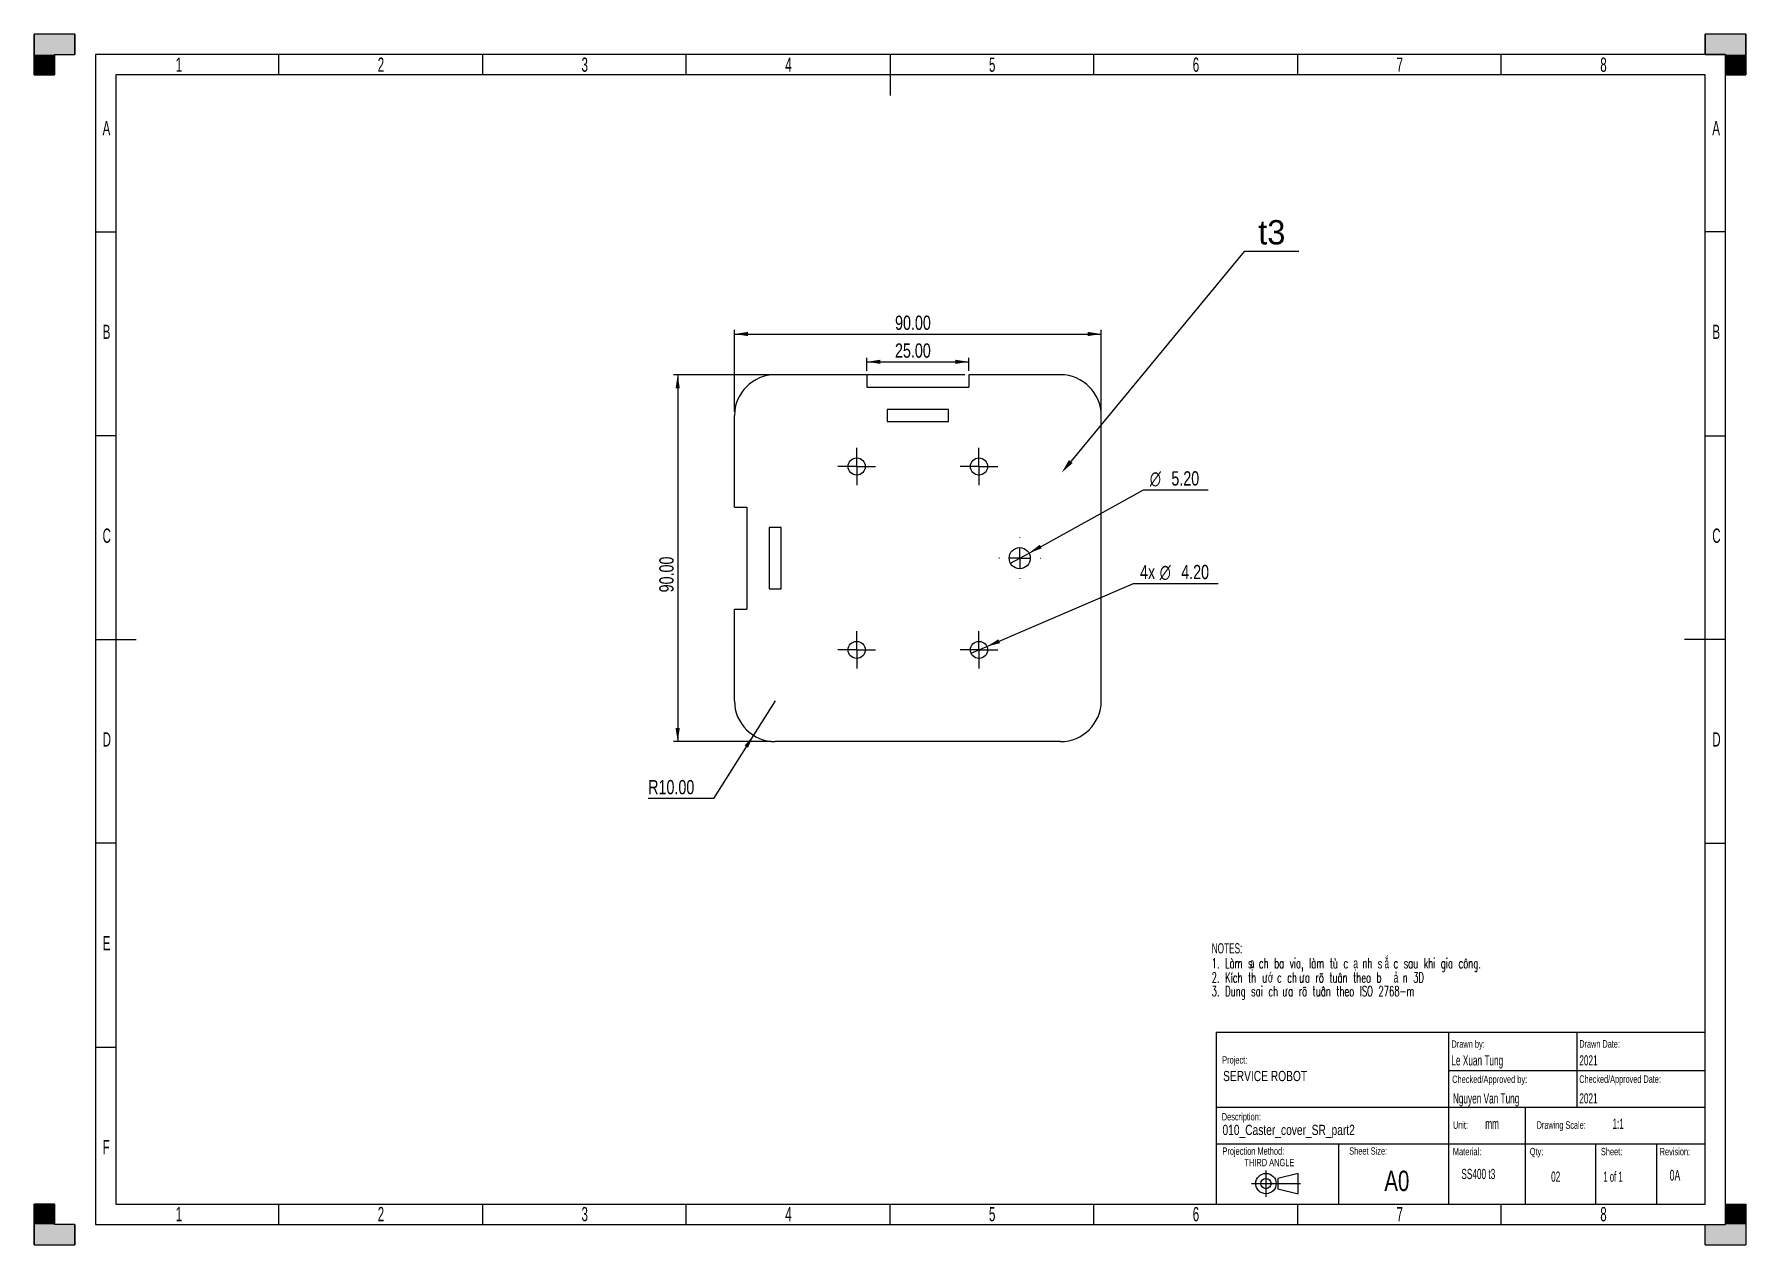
# Model space of a CAD drawing. Extents: x 0 to 420, y 0 to 297.
import ezdxf

# ---------------------------------------------------------------- set-up
doc = ezdxf.new("R2010")
doc.units = 0
doc.layers.get('0').update_dxf_attribs({"linetype": 'CONTINUOUS'})
for name, color, linetype in [('AM_5', 3, 'CONTINUOUS'), ('BORDER', 7, 'CONTINUOUS'), ('TRIM', 7, 'CONTINUOUS')]:
    doc.layers.add(name, color=color, linetype=linetype)
doc.styles.add('MtXpl_MS_PGothic', font='txt')
doc.styles.add('SLDTEXTSTYLE0', font='TXT', dxfattribs={"width": 0.605})
doc.styles.add('SLDTEXTSTYLE1', font='TXT', dxfattribs={"width": 0.605, "bigfont": 'bigfont'})
doc.styles.add('SLDTEXTSTYLE2', font='TXT', dxfattribs={"width": 0.75})
doc.styles.add('SLDTEXTSTYLE3', font='TXT', dxfattribs={"width": 0.57})
doc.dimstyles.get("Standard").update_dxf_attribs({"dimtxt": 2.5, "dimasz": 2.5, "dimexe": 1.25, "dimexo": 0.625, "dimtad": 1, "dimcen": 2.5, "dimazin": 3, "dimtfac": 1, "dimtmove": 0, "dimatfit": 3})

# ---------------------------------------------------------------- blocks, each defined once
blk = doc.blocks.new('*U19')
at = {"layer": 'TRIM', "linetype": 'CONTINUOUS'}
for p, q in [((0, 292), (0, 297)), ((10, 297), (10, 292)), ((0, 287), (0, 292)), ((5, 292), (5, 287))]:
    blk.add_line(p, q, dxfattribs=at)
at = {"layer": 'TRIM', "linetype": 'CONTINUOUS', "extrusion": (0, 0, -1)}
for points in [[(0, 297), (-10, 292), (0, 292)], [(0, 297), (-10, 297), (-10, 292)], [(0, 292), (-5, 287), (0, 287)], [(0, 292), (-5, 292), (-5, 287)]]:
    blk.add_solid(points, dxfattribs=at)
blk = doc.blocks.new('*U20')
at = {"layer": 'TRIM', "linetype": 'CONTINUOUS'}
for p, q in [((0, 5), (0, 10)), ((5, 10), (5, 5)), ((0, 0), (0, 5)), ((10, 5), (10, 0))]:
    blk.add_line(p, q, dxfattribs=at)
at = {"layer": 'TRIM', "linetype": 'CONTINUOUS', "extrusion": (0, 0, -1)}
for points in [[(0, 10), (-5, 5), (0, 5)], [(0, 10), (-5, 10), (-5, 5)], [(0, 5), (-10, 0), (0, 0)], [(0, 5), (-10, 5), (-10, 0)]]:
    blk.add_solid(points, dxfattribs=at)
blk = doc.blocks.new('*U21')
at = {"layer": 'TRIM', "linetype": 'CONTINUOUS'}
for p, q in [((415, 5), (415, 10)), ((420, 10), (420, 5)), ((410, 0), (410, 5)), ((420, 5), (420, 0))]:
    blk.add_line(p, q, dxfattribs=at)
at = {"layer": 'TRIM', "linetype": 'CONTINUOUS', "extrusion": (0, 0, -1)}
for points in [[(-415, 10), (-420, 5), (-415, 5)], [(-415, 10), (-420, 10), (-420, 5)], [(-410, 5), (-420, 0), (-410, 0)], [(-410, 5), (-420, 5), (-420, 0)]]:
    blk.add_solid(points, dxfattribs=at)
blk = doc.blocks.new('*U22')
at = {"layer": 'TRIM', "linetype": 'CONTINUOUS'}
for p, q in [((410, 292), (410, 297)), ((420, 297), (420, 292)), ((415, 287), (415, 292)), ((420, 292), (420, 287))]:
    blk.add_line(p, q, dxfattribs=at)
at = {"layer": 'TRIM', "linetype": 'CONTINUOUS', "extrusion": (0, 0, -1)}
for points in [[(-410, 297), (-420, 292), (-410, 292)], [(-410, 297), (-420, 297), (-420, 292)], [(-415, 292), (-420, 287), (-415, 287)], [(-415, 292), (-420, 292), (-420, 287)]]:
    blk.add_solid(points, dxfattribs=at)
blk = doc.blocks.new('*U23')
at = {"layer": 'BORDER', "color": 7, "style": 'SLDTEXTSTYLE0', "width": 0.605}
blk.add_text('E', height=3.5, dxfattribs=at).set_placement((16.82, 72.22))
blk = doc.blocks.new('*U24')
at = {"layer": 'BORDER', "color": 7, "style": 'SLDTEXTSTYLE0', "width": 0.605}
blk.add_text('2', height=3.5, dxfattribs=at).set_placement((84.29, 287.78))
blk = doc.blocks.new('*U25')
at = {"layer": 'BORDER', "color": 7, "style": 'SLDTEXTSTYLE0', "width": 0.605}
blk.add_text('D', height=3.5, dxfattribs=at).set_placement((16.79, 122.22))
blk = doc.blocks.new('*U26')
at = {"layer": 'BORDER', "color": 7, "style": 'SLDTEXTSTYLE0', "width": 0.605}
blk.add_text('C', height=3.5, dxfattribs=at).set_placement((16.78, 172.22))
blk = doc.blocks.new('*U27')
at = {"layer": 'BORDER', "color": 7, "style": 'SLDTEXTSTYLE0', "width": 0.605}
blk.add_text('B', height=3.5, dxfattribs=at).set_placement((16.81, 222.22))
blk = doc.blocks.new('*U28')
at = {"layer": 'BORDER', "color": 7, "style": 'SLDTEXTSTYLE0', "width": 0.605}
blk.add_text('A', height=3.5, dxfattribs=at).set_placement((16.78, 272.22))
blk = doc.blocks.new('*U29')
at = {"layer": 'BORDER', "color": 7, "style": 'SLDTEXTSTYLE0', "width": 0.605}
blk.add_text('F', height=3.5, dxfattribs=at).set_placement((16.79, 22.22))
blk = doc.blocks.new('*U30')
at = {"layer": 'BORDER', "color": 7, "style": 'SLDTEXTSTYLE0', "width": 0.605}
blk.add_text('B', height=3.5, dxfattribs=at).set_placement((411.81, 222.22))
blk = doc.blocks.new('*U31')
at = {"layer": 'BORDER', "color": 7, "style": 'SLDTEXTSTYLE0', "width": 0.605}
blk.add_text('D', height=3.5, dxfattribs=at).set_placement((411.79, 122.22))
blk = doc.blocks.new('*U32')
at = {"layer": 'BORDER', "color": 7, "style": 'SLDTEXTSTYLE0', "width": 0.605}
blk.add_text('A', height=3.5, dxfattribs=at).set_placement((411.78, 272.22))
blk = doc.blocks.new('*U33')
at = {"layer": 'BORDER', "color": 7, "style": 'SLDTEXTSTYLE0', "width": 0.605}
blk.add_text('C', height=3.5, dxfattribs=at).set_placement((411.78, 172.22))
blk = doc.blocks.new('*U34')
at = {"layer": 'BORDER', "color": 7, "style": 'SLDTEXTSTYLE0', "width": 0.605}
blk.add_text('3', height=3.5, dxfattribs=at).set_placement((134.3, 287.78))
blk = doc.blocks.new('*U35')
at = {"layer": 'BORDER', "color": 7, "style": 'SLDTEXTSTYLE0', "width": 0.605}
blk.add_text('4', height=3.5, dxfattribs=at).set_placement((184.29, 287.78))
blk = doc.blocks.new('*U36')
at = {"layer": 'BORDER', "color": 7, "style": 'SLDTEXTSTYLE0', "width": 0.605}
blk.add_text('7', height=3.5, dxfattribs=at).set_placement((334.3, 287.78))
blk = doc.blocks.new('*U37')
at = {"layer": 'BORDER', "color": 7, "style": 'SLDTEXTSTYLE0', "width": 0.605}
blk.add_text('5', height=3.5, dxfattribs=at).set_placement((234.29, 287.78))
blk = doc.blocks.new('*U38')
at = {"layer": 'BORDER', "color": 7, "style": 'SLDTEXTSTYLE0', "width": 0.605}
blk.add_text('6', height=3.5, dxfattribs=at).set_placement((284.29, 287.78))
blk = doc.blocks.new('*U39')
at = {"layer": 'BORDER', "color": 7, "style": 'SLDTEXTSTYLE0', "width": 0.605}
blk.add_text('8', height=3.5, dxfattribs=at).set_placement((384.3, 287.78))
blk = doc.blocks.new('*U40')
at = {"layer": 'BORDER', "color": 7, "style": 'SLDTEXTSTYLE0', "width": 0.605}
blk.add_text('1', height=3.5, dxfattribs=at).set_placement((34.71, 287.78))
blk = doc.blocks.new('*U41')
at = {"layer": 'BORDER', "color": 7, "style": 'SLDTEXTSTYLE0', "width": 0.605}
blk.add_text('6', height=3.5, dxfattribs=at).set_placement((284.29, 5.76))
blk = doc.blocks.new('*U42')
at = {"layer": 'BORDER', "color": 7, "style": 'SLDTEXTSTYLE0', "width": 0.605}
blk.add_text('2', height=3.5, dxfattribs=at).set_placement((84.29, 5.78))
blk = doc.blocks.new('*U43')
at = {"layer": 'BORDER', "color": 7, "style": 'SLDTEXTSTYLE0', "width": 0.605}
blk.add_text('1', height=3.5, dxfattribs=at).set_placement((34.71, 5.78))
blk = doc.blocks.new('*U44')
at = {"layer": 'BORDER', "color": 7, "style": 'SLDTEXTSTYLE0', "width": 0.605}
blk.add_text('5', height=3.5, dxfattribs=at).set_placement((234.29, 5.77))
blk = doc.blocks.new('*U45')
at = {"layer": 'BORDER', "color": 7, "style": 'SLDTEXTSTYLE0', "width": 0.605}
blk.add_text('3', height=3.5, dxfattribs=at).set_placement((134.3, 5.78))
blk = doc.blocks.new('*U46')
at = {"layer": 'BORDER', "color": 7, "style": 'SLDTEXTSTYLE0', "width": 0.605}
blk.add_text('4', height=3.5, dxfattribs=at).set_placement((184.29, 5.75))
blk = doc.blocks.new('*U47')
at = {"layer": 'BORDER', "color": 7, "style": 'SLDTEXTSTYLE0', "width": 0.605}
blk.add_text('7', height=3.5, dxfattribs=at).set_placement((334.3, 5.75))
blk = doc.blocks.new('*U48')
at = {"layer": 'BORDER', "color": 7, "style": 'SLDTEXTSTYLE0', "width": 0.605}
blk.add_text('8', height=3.5, dxfattribs=at).set_placement((384.3, 5.75))
blk = doc.blocks.new('*U49')
at = {"layer": 'BORDER', "color": 0, "style": 'SLDTEXTSTYLE0', "width": 0.605}
blk.add_text('NOTES:', height=2.5, dxfattribs=at).set_placement((0, 0.72))
blk = doc.blocks.new('*U50')
at = {"layer": 'BORDER', "color": 0, "width": 0.605}
for s, style, p in [('ắ', 'MtXpl_MS_PGothic', (42.41, -2.94)), ('1. Làm s', 'SLDTEXTSTYLE1', (0, -2.94)), ('ạ', 'MtXpl_MS_PGothic', (9.38, -2.94)), ('ch ba via, làm tù c', 'SLDTEXTSTYLE1', (11.58, -2.94)), ('ạ', 'MtXpl_MS_PGothic', (34.77, -2.94)), ('nh s', 'SLDTEXTSTYLE1', (36.97, -2.94)), ('c sau khi gia công.', 'SLDTEXTSTYLE1', (44.61, -2.94))]:
    blk.add_text(s, height=2.5, dxfattribs=dict(at, style=style)).set_placement(p)
blk = doc.blocks.new('*U51')
at = {"layer": 'BORDER', "color": 0, "width": 0.605}
for s, style, p in [('2. Kích th', 'SLDTEXTSTYLE1', (0, -6.44)), ('ớ', 'MtXpl_MS_PGothic', (13.82, -6.44)), ('c ch', 'SLDTEXTSTYLE1', (16.02, -6.44)), ('a rõ tuân theo b', 'SLDTEXTSTYLE1', (22.88, -6.44)), ('ả', 'MtXpl_MS_PGothic', (44.66, -6.44)), ('n 3D', 'SLDTEXTSTYLE1', (46.86, -6.44)), ('ư', 'SLDTEXTSTYLE1', (12.4, -6.44)), ('ư', 'SLDTEXTSTYLE1', (21.46, -6.44))]:
    blk.add_text(s, height=2.5, dxfattribs=dict(at, style=style)).set_placement(p)
blk = doc.blocks.new('*U52')
at = {"layer": 'BORDER', "color": 0, "style": 'SLDTEXTSTYLE1', "width": 0.605}
for s, p in [('3. Dung sai ch', (0, -9.79)), ('ư', (17.34, -9.79)), ('a rõ tuân theo ISO 2768-m', (18.76, -9.79))]:
    blk.add_text(s, height=2.5, dxfattribs=at).set_placement(p)
blk = doc.blocks.new('SW_NOTE_0')
for name in ['*U49', '*U50', '*U51', '*U52']:
    blk.add_blockref(name, (0, 0))
blk = doc.blocks.new('*U53')
at = {"layer": 'BORDER', "style": 'SLDTEXTSTYLE0', "width": 0.605}
blk.add_text('Project:', height=1.8, dxfattribs=at).set_placement((291.51, 44.45))
blk = doc.blocks.new('*U54')
at = {"layer": 'BORDER', "style": 'SLDTEXTSTYLE2', "width": 0.75}
blk.add_text('SERVICE ROBOT', height=2.5, dxfattribs=at).set_placement((291.74, 40.15))
blk = doc.blocks.new('*U55')
at = {"layer": 'BORDER', "style": 'SLDTEXTSTYLE0', "width": 0.605}
blk.add_text('Description:', height=1.8, dxfattribs=at).set_placement((291.41, 30.51))
blk = doc.blocks.new('*U56')
at = {"layer": 'BORDER', "style": 'SLDTEXTSTYLE2', "width": 0.75}
blk.add_text('010_Caster_cover_SR_part2', height=2.5, dxfattribs=at).set_placement((291.59, 26.93))
blk = doc.blocks.new('*U57')
at = {"layer": 'BORDER', "style": 'SLDTEXTSTYLE0', "width": 0.605}
blk.add_text('Unit:', height=1.852, dxfattribs=at).set_placement((348.15, 28.45))
blk = doc.blocks.new('*U58')
at = {"layer": 'BORDER', "style": 'SLDTEXTSTYLE0', "width": 0.605}
blk.add_text('mm', height=2.5, dxfattribs=at).set_placement((356.07, 28.43))
blk = doc.blocks.new('*U59')
at = {"layer": 'BORDER', "style": 'SLDTEXTSTYLE0', "width": 0.605}
blk.add_text('SS400 t3', height=2.5, dxfattribs=at).set_placement((350.21, 16.12))
blk = doc.blocks.new('*U60')
at = {"layer": 'BORDER', "style": 'SLDTEXTSTYLE0', "width": 0.605}
blk.add_text('02', height=2.5, dxfattribs=at).set_placement((372.23, 15.46))
blk = doc.blocks.new('*U61')
at = {"layer": 'BORDER', "style": 'SLDTEXTSTYLE0', "width": 0.605}
blk.add_text('Qty:', height=1.8, dxfattribs=at).set_placement((366.99, 21.97))
blk = doc.blocks.new('*U62')
at = {"layer": 'BORDER', "style": 'SLDTEXTSTYLE0', "width": 0.605}
blk.add_text('1:1', height=2.5, dxfattribs=at).set_placement((387.28, 28.43))
blk = doc.blocks.new('*U63')
at = {"layer": 'BORDER', "style": 'SLDTEXTSTYLE0', "width": 0.605}
blk.add_text('0A', height=2.646, dxfattribs=at).set_placement((401.32, 15.73))
blk = doc.blocks.new('*U64')
at = {"layer": 'BORDER', "style": 'SLDTEXTSTYLE0', "width": 0.605}
blk.add_text('2021', height=2.5, dxfattribs=at).set_placement((379.15, 34.67))
blk = doc.blocks.new('*U65')
at = {"layer": 'BORDER', "style": 'SLDTEXTSTYLE0', "width": 0.605}
blk.add_text('Nguyen Van Tung', height=2.5, dxfattribs=at).set_placement((348.13, 34.67))
blk = doc.blocks.new('*U66')
at = {"layer": 'BORDER', "style": 'SLDTEXTSTYLE0', "width": 0.605}
blk.add_text('2021', height=2.5, dxfattribs=at).set_placement((379.15, 43.99))
blk = doc.blocks.new('*U67')
at = {"layer": 'BORDER', "style": 'SLDTEXTSTYLE0', "width": 0.605}
blk.add_text('Le Xuan Tung', height=2.5, dxfattribs=at).set_placement((347.76, 43.99))
blk = doc.blocks.new('*U68')
at = {"layer": 'BORDER', "style": 'SLDTEXTSTYLE0', "width": 0.605}
blk.add_text('Drawing Scale:', height=1.8521, dxfattribs=at).set_placement((368.68, 28.45))
blk = doc.blocks.new('*U69')
at = {"layer": 'BORDER', "style": 'SLDTEXTSTYLE0', "width": 0.605}
blk.add_text('Checked/Approved Date:', height=1.8521, dxfattribs=at).set_placement((379.15, 39.71))
blk = doc.blocks.new('*U70')
at = {"layer": 'BORDER', "style": 'SLDTEXTSTYLE0', "width": 0.605}
blk.add_text('Drawn Date:', height=1.8521, dxfattribs=at).set_placement((379.15, 48.36))
blk = doc.blocks.new('*U71')
at = {"layer": 'BORDER', "style": 'SLDTEXTSTYLE0', "width": 0.605}
blk.add_text('Drawn by:', height=1.8, dxfattribs=at).set_placement((347.76, 48.35))
blk = doc.blocks.new('*U72')
at = {"layer": 'BORDER', "style": 'SLDTEXTSTYLE2', "width": 0.75}
blk.add_text('A0', height=5, dxfattribs=at).set_placement((331.31, 13.18))
blk = doc.blocks.new('*U73')
at = {"layer": 'BORDER', "style": 'SLDTEXTSTYLE0', "width": 0.605}
blk.add_text('Sheet Size:', height=1.8, dxfattribs=at).set_placement((322.69, 22.11))
blk = doc.blocks.new('*U74')
at = {"layer": 'BORDER', "color": 0, "style": 'SLDTEXTSTYLE0', "width": 0.605}
blk.add_text('Projection Method:', height=1.8, dxfattribs=at).set_placement((0, 0.52))
blk = doc.blocks.new('*U75')
at = {"layer": 'BORDER', "color": 0, "style": 'SLDTEXTSTYLE0', "width": 0.605}
blk.add_text('THIRD ANGLE', height=1.8, dxfattribs=at).set_placement((5.4, -2.28))
blk = doc.blocks.new('SW_NOTE_1')
for name in ['*U74', '*U75']:
    blk.add_blockref(name, (0, 0))
blk = doc.blocks.new('*U76')
at = {"layer": 'BORDER', "style": 'SLDTEXTSTYLE0', "width": 0.605}
blk.add_text('Checked/Approved by:', height=1.8, dxfattribs=at).set_placement((347.95, 39.7))
blk = doc.blocks.new('*U77')
at = {"layer": 'BORDER', "style": 'SLDTEXTSTYLE3', "width": 0.57}
blk.add_text('1 of 1', height=2.5, dxfattribs=at).set_placement((385.04, 15.46))
blk = doc.blocks.new('*U78')
at = {"layer": 'BORDER', "style": 'SLDTEXTSTYLE0', "width": 0.605}
blk.add_text('Material:', height=1.8, dxfattribs=at).set_placement((348.12, 21.97))
blk = doc.blocks.new('*U79')
at = {"layer": 'BORDER', "style": 'SLDTEXTSTYLE0', "width": 0.605}
blk.add_text('Revision:', height=1.8, dxfattribs=at).set_placement((398.86, 21.97))
blk = doc.blocks.new('*U80')
at = {"layer": 'BORDER', "style": 'SLDTEXTSTYLE0', "width": 0.605}
blk.add_text('Sheet:', height=1.8, dxfattribs=at).set_placement((384.45, 21.97))
blk = doc.blocks.new('*U81')
at = {"layer": 'BORDER', "style": 'SLDTEXTSTYLE2', "width": 0.75}
blk.add_text('90.00', height=3.5, dxfattribs=at).set_placement((211.24, 224.46))
blk = doc.blocks.new('_D')
at = {"layer": 'BORDER'}
for p, q in [((171.83, 204.45), (171.83, 224.45)), ((171.83, 223.45), (261.83, 223.45)), ((261.83, 204.45), (261.83, 224.45))]:
    blk.add_line(p, q, dxfattribs=at)
for points in [[(171.83, 223.45), (175.13, 222.94), (175.13, 223.96)], [(261.83, 223.45), (258.53, 223.96), (258.53, 222.94)]]:
    blk.add_solid(points, dxfattribs=at)
blk.add_blockref('*U81', (0, 0))
blk = doc.blocks.new('*U82')
at = {"layer": 'BORDER', "style": 'SLDTEXTSTYLE2', "width": 0.75}
blk.add_text('90.00', height=3.5, rotation=90, dxfattribs=at).set_placement((156.89, 160.06))
blk = doc.blocks.new('_D_1')
at = {"layer": 'BORDER'}
for p, q in [((228.33, 213.45), (156.9, 213.45)), ((157.9, 213.45), (157.9, 123.45)), ((180.83, 123.45), (156.9, 123.45))]:
    blk.add_line(p, q, dxfattribs=at)
for points in [[(157.9, 213.45), (157.39, 210.15), (158.41, 210.15)], [(157.9, 123.45), (158.41, 126.75), (157.39, 126.75)]]:
    blk.add_solid(points, dxfattribs=at)
blk.add_blockref('*U82', (0, 0))
blk = doc.blocks.new('*U83')
at = {"layer": 'BORDER', "style": 'SLDTEXTSTYLE2', "width": 0.75}
blk.add_text('25.00', height=3.5, dxfattribs=at).set_placement((211.22, 217.64))
blk = doc.blocks.new('_D_2')
at = {"layer": 'BORDER'}
for p, q in [((204.33, 214.45), (204.33, 217.63)), ((204.33, 216.63), (229.33, 216.63)), ((229.33, 214.45), (229.33, 217.63))]:
    blk.add_line(p, q, dxfattribs=at)
for points in [[(204.33, 216.63), (207.63, 216.12), (207.63, 217.14)], [(229.33, 216.63), (226.03, 217.14), (226.03, 216.12)]]:
    blk.add_solid(points, dxfattribs=at)
blk.add_blockref('*U83', (0, 0))
blk = doc.blocks.new('*U84')
at = {"layer": 'BORDER', "style": 'SLDTEXTSTYLE2', "width": 0.75}
blk.add_text('R10.00', height=3.5, dxfattribs=at).set_placement((150.66, 110.53))
blk = doc.blocks.new('_D_3')
at = {"layer": 'BORDER'}
for p, q in [((181.83, 133.45), (176.49, 124.99)), ((176.49, 124.99), (166.72, 109.52)), ((166.72, 109.52), (150.66, 109.52))]:
    blk.add_line(p, q, dxfattribs=at)
blk.add_solid([(176.49, 124.99), (174.3, 122.47), (175.16, 121.93)], dxfattribs=at)
blk.add_blockref('*U84', (0, 0))
blk = doc.blocks.new('*U85')
at = {"layer": 'BORDER', "style": 'SLDTEXTSTYLE2', "width": 0.75}
blk.add_text('∅', height=3.5, dxfattribs=at).set_placement((273.76, 186.22))
blk = doc.blocks.new('*U86')
at = {"layer": 'BORDER', "style": 'SLDTEXTSTYLE2', "width": 0.75}
blk.add_text('5.20', height=3.5, dxfattribs=at).set_placement((279.04, 186.28))
blk = doc.blocks.new('_D_4')
at = {"layer": 'BORDER'}
for p, q in [((244.11, 169.71), (272.17, 185.21)), ((272.17, 185.21), (288.09, 185.21)), ((239.56, 167.19), (244.11, 169.71))]:
    blk.add_line(p, q, dxfattribs=at)
blk.add_solid([(244.11, 169.71), (247.24, 170.86), (246.75, 171.75)], dxfattribs=at)
for name in ['*U85', '*U86']:
    blk.add_blockref(name, (0, 0))
blk = doc.blocks.new('*U87')
at = {"layer": 'BORDER', "style": 'SLDTEXTSTYLE2', "width": 0.75}
blk.add_text('4x', height=3.5, dxfattribs=at).set_placement((271.35, 163.31))
blk = doc.blocks.new('*U88')
at = {"layer": 'BORDER', "style": 'SLDTEXTSTYLE2', "width": 0.75}
blk.add_text('∅', height=3.5, dxfattribs=at).set_placement((276.18, 163.26))
blk = doc.blocks.new('*U89')
at = {"layer": 'BORDER', "style": 'SLDTEXTSTYLE2', "width": 0.75}
blk.add_text('4.20', height=3.5, dxfattribs=at).set_placement((281.46, 163.31))
blk = doc.blocks.new('_D_5')
at = {"layer": 'BORDER'}
for p, q in [((233.76, 146.78), (269.76, 162.24)), ((269.76, 162.24), (290.51, 162.24)), ((229.9, 145.12), (233.76, 146.78))]:
    blk.add_line(p, q, dxfattribs=at)
blk.add_solid([(233.76, 146.78), (237, 147.61), (236.59, 148.55)], dxfattribs=at)
for name in ['*U87', '*U88', '*U89']:
    blk.add_blockref(name, (0, 0))
blk = doc.blocks.new('SW_CENTERMARKSYMBOL_0')
at = {"layer": 'BORDER', "color": 0}
for p, q in [((0, 2.5), (0, 4.6)), ((-2.5, 0), (-4.6, 0)), ((0, 0), (-2.5, 0)), ((0, 0), (0, 2.5)), ((0, 0), (0, -2.5)), ((0, 0), (2.5, 0)), ((2.5, 0), (4.6, 0)), ((0, -2.5), (0, -4.6))]:
    blk.add_line(p, q, dxfattribs=at)
blk = doc.blocks.new('SW_CENTERMARKSYMBOL_1')
at = {"layer": 'BORDER', "color": 0}
for p, q in [((0, 2.5), (0, 4.6)), ((-2.5, 0), (-4.6, 0)), ((0, 0), (-2.5, 0)), ((0, 0), (0, 2.5)), ((0, 0), (0, -2.5)), ((0, 0), (2.5, 0)), ((2.5, 0), (4.6, 0)), ((0, -2.5), (0, -4.6))]:
    blk.add_line(p, q, dxfattribs=at)
blk = doc.blocks.new('SW_CENTERMARKSYMBOL_2')
at = {"layer": 'BORDER', "color": 0}
for p, q in [((0, 2.5), (0, 4.6)), ((-2.5, 0), (-4.6, 0)), ((0, 0), (-2.5, 0)), ((0, 0), (0, 2.5)), ((0, 0), (0, -2.5)), ((0, 0), (2.5, 0)), ((2.5, 0), (4.6, 0)), ((0, -2.5), (0, -4.6))]:
    blk.add_line(p, q, dxfattribs=at)
blk = doc.blocks.new('SW_CENTERMARKSYMBOL_3')
at = {"layer": 'BORDER', "color": 0}
for p, q in [((0, 2.5), (0, 4.6)), ((-2.5, 0), (-4.6, 0)), ((0, 0), (-2.5, 0)), ((0, 0), (0, 2.5)), ((0, 0), (0, -2.5)), ((0, 0), (2.5, 0)), ((2.5, 0), (4.6, 0)), ((0, -2.5), (0, -4.6))]:
    blk.add_line(p, q, dxfattribs=at)
blk = doc.blocks.new('SW_CENTERMARKSYMBOL_4')
at = {"layer": 'BORDER', "color": 0}
for p, q in [((0, 5), (0, 5.1)), ((-5, 0), (-5.1, 0)), ((0, 0), (-2.5, 0)), ((0, 0), (0, 2.5)), ((0, 0), (0, -2.5)), ((0, 0), (2.5, 0)), ((5, 0), (5.1, 0)), ((0, -5), (0, -5.1))]:
    blk.add_line(p, q, dxfattribs=at)
blk = doc.blocks.new('*U90')
at = {"layer": 'AM_5', "color": 2}
blk.add_text('t3', height=5.95, dxfattribs=at).set_placement((300.38, 245.44))
blk = doc.blocks.new('*S18')
at = {"layer": 'AM_5'}
for p, q in [((296.88, 243.69), (254.37, 192.16)), ((310.3, 243.69), (296.88, 243.69))]:
    blk.add_line(p, q, dxfattribs=at)
at = {"layer": 'AM_5', "linetype": 'CONTINUOUS'}
blk.add_trace([(253.92, 192.53), (254.82, 191.79), (252.14, 189.46)], dxfattribs=at)
blk.add_blockref('*U90', (0, 0))

msp = doc.modelspace()

# ---------------------------------------------------------------- linework, layer by layer
at = {"color": 7, "linetype": 'CONTINUOUS'}
for p, q in [((204.332, 213.448), (181.832, 213.448)), ((204.332, 213.448), (204.332, 210.448)), ((204.332, 210.448), (229.332, 210.448)), ((229.332, 213.448), (229.332, 210.448)), ((251.832, 213.448), (229.332, 213.448)), ((171.832, 180.948), (171.832, 203.448)), ((224.332, 204.948), (209.332, 204.948)), ((209.332, 204.948), (209.332, 201.948)), ((209.332, 201.948), (224.332, 201.948)), ((224.332, 201.948), (224.332, 204.948)), ((261.832, 133.448), (261.832, 203.448)), ((171.832, 180.948), (174.832, 180.948)), ((174.832, 180.948), (174.832, 155.948)), ((183.332, 175.948), (180.332, 175.948)), ((180.332, 175.948), (180.332, 160.948)), ((183.332, 160.948), (183.332, 175.948)), ((180.332, 160.948), (183.332, 160.948)), ((171.832, 133.448), (171.832, 155.948)), ((171.832, 155.948), (174.832, 155.948)), ((251.832, 123.448), (181.832, 123.448))]:
    msp.add_line(p, q, dxfattribs=at)
for centre, radius in [((201.832, 190.948), 2.1), ((231.832, 190.948), 2.1), ((241.832, 168.448), 2.6), ((201.832, 145.948), 2.1), ((231.832, 145.948), 2.1)]:
    msp.add_circle(centre, radius, dxfattribs=at)
for centre, start, end in [((181.832, 203.448), 90, 180), ((251.832, 203.448), 0, 90), ((181.832, 133.448), 180, 270), ((251.832, 133.448), 270, 0)]:
    msp.add_arc(centre, 10, start, end, dxfattribs=at)
at = {"layer": 'BORDER', "linetype": 'CONTINUOUS'}
for p, q in [((415, 292), (15, 292)), ((15, 292), (15, 5)), ((60, 287), (60, 292)), ((110, 292), (110, 287)), ((160, 287), (160, 292)), ((210, 292), (210, 282)), ((260, 287), (260, 292)), ((310, 292), (310, 287)), ((360, 287), (360, 292)), ((415, 5), (415, 292)), ((410, 287), (20, 287)), ((20, 287), (20, 10)), ((410, 10), (410, 287)), ((15, 248.5), (20, 248.5)), ((415, 248.5), (410, 248.5)), ((20, 198.5), (15, 198.5)), ((410, 198.5), (415, 198.5)), ((15, 148.5), (25, 148.5)), ((415, 148.5), (405, 148.5)), ((20, 98.5), (15, 98.5)), ((410, 98.5), (415, 98.5)), ((290.041, 52.144), (290.041, 10.144)), ((15, 48.5), (20, 48.5)), ((365.986, 10.144), (365.986, 33.714)), ((410.004, 24.714), (347.058, 24.714)), ((383.204, 10.144), (383.204, 24.714)), ((398.204, 10.144), (398.204, 24.714)), ((310.16, 17.509), (305.16, 16.259)), ((310.16, 12.509), (310.16, 17.509)), ((305.16, 16.259), (305.16, 13.759)), ((305.16, 13.759), (310.16, 12.509)), ((20, 10), (410, 10)), ((60, 5), (60, 10)), ((110, 10), (110, 5)), ((160, 5), (160, 10)), ((260, 5), (260, 10)), ((310, 10), (310, 5)), ((360, 5), (360, 10)), ((15, 5), (415, 5))]:
    msp.add_line(p, q, dxfattribs=at)
at = {"layer": 'BORDER'}
for p, q in [((290.041, 52.144), (410.041, 52.144)), ((347.058, 52.144), (347.058, 10.144)), ((378.574, 52.144), (378.574, 33.714)), ((410.004, 42.714), (347.058, 42.714)), ((347.058, 33.714), (290.041, 33.714)), ((410.09, 33.714), (347.058, 33.714)), ((320.041, 24.714), (290.004, 24.714)), ((347.058, 24.714), (320.041, 24.714)), ((320.041, 24.714), (320.041, 10.144)), ((302.26, 18.186), (302.26, 11.733)), ((298.719, 15.009), (310.733, 15.009)), ((210, 5), (210, 10))]:
    msp.add_line(p, q, dxfattribs=at)
at = {"layer": 'BORDER', "linetype": 'CONTINUOUS'}
for radius in [2.5, 1.25]:
    msp.add_circle((302.26, 15.009), radius, dxfattribs=at)
at = {"layer": 'TRIM'}
for p, q in [((0, 297), (0, 287)), ((10, 297), (0, 297)), ((10, 292), (10, 297)), ((420, 297), (410, 297)), ((410, 297), (410, 292)), ((420, 287), (420, 297)), ((5, 287), (5, 292)), ((5, 292), (10, 292)), ((410, 292), (415, 292)), ((415, 292), (415, 287)), ((0, 287), (5, 287)), ((415, 287), (420, 287)), ((5, 10), (0, 10)), ((0, 10), (0, 0)), ((5, 5), (5, 10)), ((415, 5), (415, 10)), ((415, 10), (420, 10)), ((420, 10), (420, 0)), ((10, 5), (5, 5)), ((10, 0), (10, 5)), ((410, 0), (410, 5)), ((410, 5), (415, 5)), ((0, 0), (10, 0)), ((410, 0), (420, 0))]:
    msp.add_line(p, q, dxfattribs=at)

# ---------------------------------------------------------------- block references
for name in ['*U40', '*U24', '*U34', '*U35', '*U37', '*U38', '*U36', '*U39', '*U28', '*U32', '*U27', '*U30', '*U26', '*U33', '*U25', '*U31', '*U23', '*U53', '*U71', '*U67', '*U66', '*U70', '*U54', '*U76', '*U69', '*U65', '*U64', '*U55', '*U56', '*U57', '*U58', '*U68', '*U62', '*U29', '*U73', '*U78', '*U61', '*U80', '*U79', '*U72', '*U59', '*U60', '*U77', '*U63', '*U43', '*U42', '*U45', '*U46', '*U44', '*U41', '*U47', '*U48']:
    msp.add_blockref(name, (0, 0))
at = {"layer": 'AM_5'}
msp.add_blockref('*S18', (0, 0), dxfattribs=at)
at = {"layer": 'BORDER'}
for name, p in [('SW_CENTERMARKSYMBOL_0', (201.832, 190.948)), ('SW_CENTERMARKSYMBOL_1', (231.832, 190.948)), ('SW_CENTERMARKSYMBOL_4', (241.832, 168.448)), ('SW_CENTERMARKSYMBOL_3', (201.832, 145.948)), ('SW_CENTERMARKSYMBOL_2', (231.832, 145.948)), ('SW_NOTE_0', (288.937, 70.768)), ('SW_NOTE_1', (291.576, 21.552))]:
    msp.add_blockref(name, p, dxfattribs=at)
at = {"layer": 'TRIM', "linetype": 'CONTINUOUS'}
for name in ['*U19', '*U22', '*U20', '*U21']:
    msp.add_blockref(name, (0, 0), dxfattribs=at)

# ---------------------------------------------------------------- dimensions: what is measured, and where the dimension line sits
at = {"layer": 'BORDER'}
for base, p1, p2, picture, middle in [((261.832, 223.448), (171.832, 203.448), (261.832, 203.448), '_D', (217.058, 223.448)), ((229.332, 216.632), (204.332, 213.448), (229.332, 213.448), '_D_2', (217.035, 216.632))]:
    dim = msp.add_linear_dim(base=base, p1=p1, p2=p2, dimstyle='Standard', dxfattribs=at)
    dim.commit()
    dim.dimension.update_dxf_attribs({"geometry": picture, "text_midpoint": middle, "dimtype": 128})
dim = msp.add_linear_dim(base=(157.899, 123.448), p1=(229.332, 213.448), p2=(181.832, 123.448), angle=90, dimstyle='Standard', dxfattribs=at)
dim.commit()
dim.dimension.update_dxf_attribs({"geometry": '_D_1', "text_midpoint": (157.899, 165.877), "dimtype": 128})
dim = msp.add_diameter_dim_2p(p1=(239.556, 167.19), p2=(244.108, 169.705), dimstyle='Standard', dxfattribs=at)
dim.commit()
dim.dimension.update_dxf_attribs({"geometry": '_D_4', "text_midpoint": (280.925, 188.017), "dimtype": 131})
dim = msp.add_diameter_dim_2p(p1=(229.902, 145.119), p2=(233.761, 146.777), text='4x<>', dimstyle='Standard', dxfattribs=at)
dim.commit()
dim.dimension.update_dxf_attribs({"geometry": '_D_5', "text_midpoint": (280.929, 165.05), "dimtype": 131})
dim = msp.add_radius_dim(center=(181.832, 133.448), mpoint=(176.493, 124.992), dimstyle='Standard', dxfattribs=at)
dim.commit()
dim.dimension.update_dxf_attribs({"geometry": '_D_3', "text_midpoint": (157.899, 112.296), "dimtype": 132})

doc.saveas('drawing.dxf')
